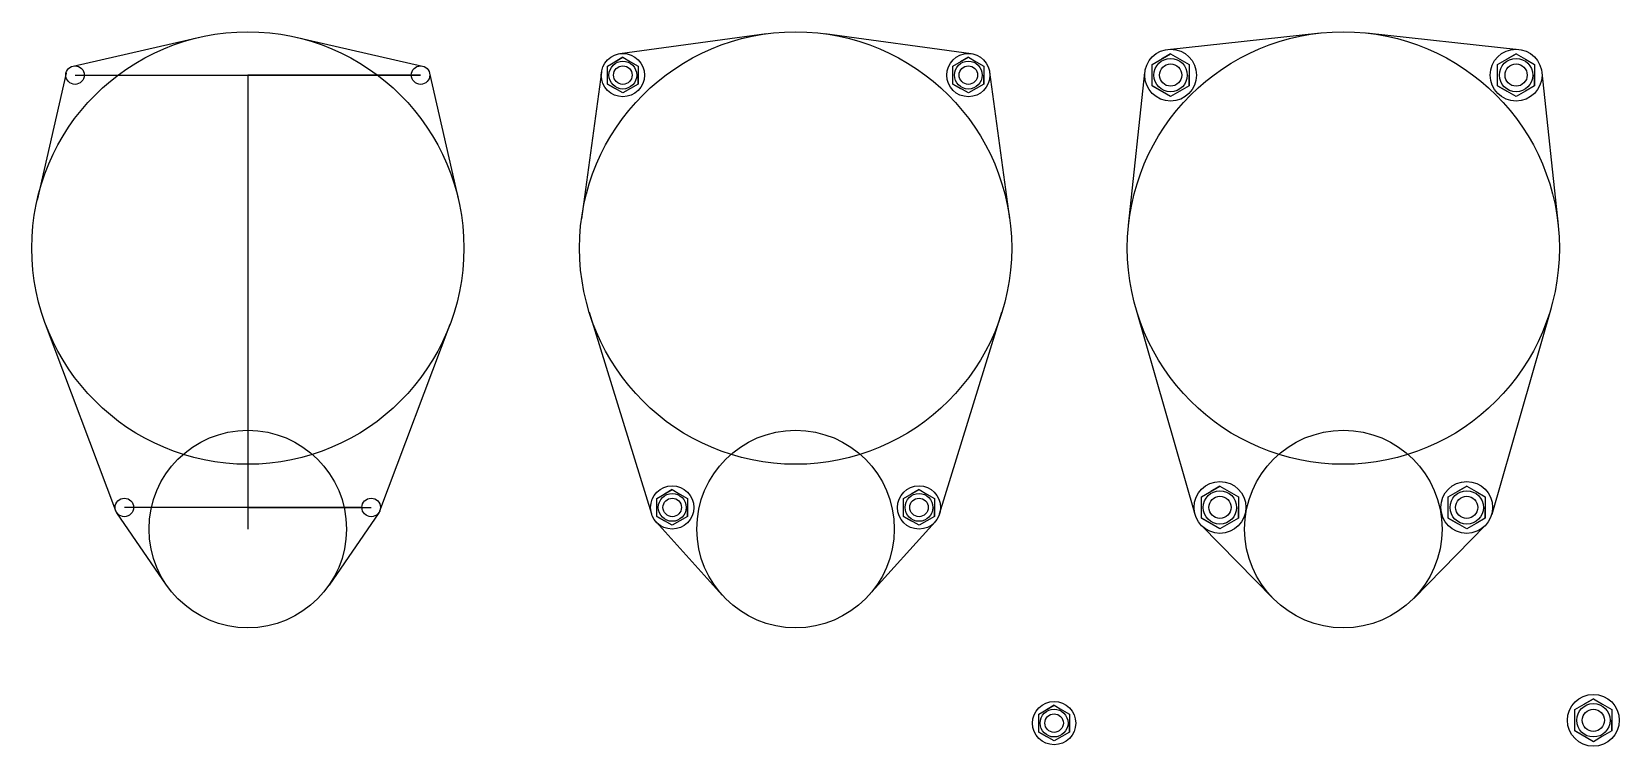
# Model space of a CAD drawing. Header units: millimetres. Extents: x 497 to 755, y 5023 to 5139.
import ezdxf

# ---------------------------------------------------------------- set-up
doc = ezdxf.new("R2010")
doc.units = ezdxf.units.MM

msp = doc.modelspace()

# ---------------------------------------------------------------- linework, layer by layer
for p, q in [((616.38, 5138.73), (592.63, 5135.49)), ((649.57, 5135.49), (625.82, 5138.73)), ((681.43, 5136.2), (706.16, 5138.85)), ((713.61, 5138.85), (738.33, 5136.2)), ((503.98, 5133.49), (524.53, 5138.17)), ((540.09, 5138.17), (560.65, 5133.49)), ((590.6, 5133.47), (593.1, 5134.91)), ((590.6, 5133.47), (593.1, 5134.91)), ((590.6, 5132.03), (590.6, 5133.47)), ((590.6, 5132.03), (590.6, 5133.47)), ((593.1, 5134.91), (591.85, 5134.19)), ((593.1, 5134.91), (591.85, 5134.19)), ((593.1, 5134.91), (594.35, 5134.19)), ((593.1, 5134.91), (594.35, 5134.19)), ((594.35, 5134.19), (595.6, 5133.47)), ((594.35, 5134.19), (595.6, 5133.47)), ((595.6, 5133.47), (595.6, 5130.58)), ((595.6, 5133.47), (595.6, 5130.58)), ((646.6, 5133.47), (649.1, 5134.91)), ((646.6, 5132.03), (646.6, 5133.47)), ((649.1, 5134.91), (647.85, 5134.19)), ((649.1, 5134.91), (650.35, 5134.19)), ((650.35, 5134.19), (651.6, 5133.47)), ((651.6, 5133.47), (651.6, 5130.58)), ((678.88, 5133.76), (681.88, 5135.49)), ((678.88, 5132.03), (678.88, 5133.76)), ((681.88, 5135.49), (680.38, 5134.62)), ((681.88, 5135.49), (683.38, 5134.62)), ((683.38, 5134.62), (684.88, 5133.76)), ((684.88, 5133.76), (684.88, 5130.29)), ((734.88, 5133.76), (737.88, 5135.49)), ((734.88, 5132.03), (734.88, 5133.76)), ((737.88, 5135.49), (736.38, 5134.62)), ((737.88, 5135.49), (739.38, 5134.62)), ((739.38, 5134.62), (740.88, 5133.76)), ((740.88, 5133.76), (740.88, 5130.29)), ((502.85, 5132.36), (498.17, 5111.8)), ((504.31, 5132.03), (560.31, 5132.03)), ((560.31, 5132.03), (532.31, 5132.03)), ((532.31, 5132.03), (532.31, 5104.03)), ((561.78, 5132.36), (566.46, 5111.8)), ((589.63, 5132.5), (586.4, 5108.75)), ((590.6, 5130.58), (590.6, 5132.03)), ((590.6, 5130.58), (590.6, 5132.03)), ((595.6, 5130.58), (595.6, 5132.03)), ((595.6, 5130.58), (595.6, 5132.03)), ((646.6, 5130.58), (646.6, 5132.03)), ((651.6, 5130.58), (651.6, 5132.03)), ((655.8, 5108.75), (652.57, 5132.5)), ((675.06, 5107.75), (677.71, 5132.47)), ((678.88, 5130.29), (678.88, 5132.03)), ((684.88, 5130.29), (684.88, 5132.03)), ((734.88, 5130.29), (734.88, 5132.03)), ((740.88, 5130.29), (740.88, 5132.03)), ((742.06, 5132.47), (744.7, 5107.75)), ((593.1, 5129.14), (590.6, 5130.58)), ((590.6, 5130.58), (591.85, 5129.86)), ((593.1, 5129.14), (590.6, 5130.58)), ((590.6, 5130.58), (591.85, 5129.86)), ((594.35, 5129.86), (593.1, 5129.14)), ((594.35, 5129.86), (593.1, 5129.14)), ((595.6, 5130.58), (594.35, 5129.86)), ((595.6, 5130.58), (594.35, 5129.86)), ((649.1, 5129.14), (646.6, 5130.58)), ((646.6, 5130.58), (647.85, 5129.86)), ((650.35, 5129.86), (649.1, 5129.14)), ((651.6, 5130.58), (650.35, 5129.86)), ((681.88, 5128.56), (678.88, 5130.29)), ((678.88, 5130.29), (680.38, 5129.43)), ((683.38, 5129.43), (681.88, 5128.56)), ((684.88, 5130.29), (683.38, 5129.43)), ((737.88, 5128.56), (734.88, 5130.29)), ((734.88, 5130.29), (736.38, 5129.43)), ((739.38, 5129.43), (737.88, 5128.56)), ((740.88, 5130.29), (739.38, 5129.43)), ((532.31, 5104.03), (532.31, 5062.03)), ((532.31, 5104.03), (532.31, 5058.53)), ((587.64, 5093.67), (597.75, 5060.99)), ((644.44, 5060.99), (654.55, 5093.67)), ((685.84, 5060.87), (676.22, 5094.36)), ((743.54, 5094.36), (733.92, 5060.87)), ((510.91, 5061.5), (499.54, 5091.68)), ((553.72, 5061.5), (565.09, 5091.68)), ((598.6, 5063.47), (601.1, 5064.91)), ((598.6, 5063.47), (601.1, 5064.91)), ((601.1, 5064.91), (599.85, 5064.19)), ((601.1, 5064.91), (599.85, 5064.19)), ((601.1, 5064.91), (602.35, 5064.19)), ((601.1, 5064.91), (602.35, 5064.19)), ((602.35, 5064.19), (603.6, 5063.47)), ((602.35, 5064.19), (603.6, 5063.47)), ((638.6, 5063.47), (641.1, 5064.91)), ((638.6, 5063.47), (641.1, 5064.91)), ((641.1, 5064.91), (639.85, 5064.19)), ((641.1, 5064.91), (639.85, 5064.19)), ((641.1, 5064.91), (642.35, 5064.19)), ((641.1, 5064.91), (642.35, 5064.19)), ((642.35, 5064.19), (643.6, 5063.47)), ((642.35, 5064.19), (643.6, 5063.47)), ((686.88, 5063.76), (689.88, 5065.49)), ((686.88, 5062.03), (686.88, 5063.76)), ((689.88, 5065.49), (688.38, 5064.62)), ((689.88, 5065.49), (691.38, 5064.62)), ((691.38, 5064.62), (692.88, 5063.76)), ((692.88, 5063.76), (692.88, 5060.29)), ((726.88, 5063.76), (729.88, 5065.49)), ((726.88, 5062.03), (726.88, 5063.76)), ((729.88, 5065.49), (728.38, 5064.62)), ((729.88, 5065.49), (731.38, 5064.62)), ((731.38, 5064.62), (732.88, 5063.76)), ((732.88, 5063.76), (732.88, 5060.29)), ((519.13, 5049.46), (511.08, 5061.18)), ((550.81, 5062.03), (512.31, 5062.03)), ((532.31, 5062.03), (552.31, 5062.03)), ((553.55, 5061.18), (545.5, 5049.46)), ((598.6, 5062.03), (598.6, 5063.47)), ((598.6, 5062.03), (598.6, 5063.47)), ((598.6, 5060.58), (598.6, 5062.03)), ((598.6, 5060.58), (598.6, 5062.03)), ((603.6, 5063.47), (603.6, 5060.58)), ((603.6, 5063.47), (603.6, 5060.58)), ((603.6, 5060.58), (603.6, 5062.03)), ((603.6, 5060.58), (603.6, 5062.03)), ((638.6, 5062.03), (638.6, 5063.47)), ((638.6, 5062.03), (638.6, 5063.47)), ((638.6, 5060.58), (638.6, 5062.03)), ((638.6, 5060.58), (638.6, 5062.03)), ((643.6, 5063.47), (643.6, 5060.58)), ((643.6, 5063.47), (643.6, 5060.58)), ((643.6, 5060.58), (643.6, 5062.03)), ((643.6, 5060.58), (643.6, 5062.03)), ((686.88, 5060.29), (686.88, 5062.03)), ((692.88, 5060.29), (692.88, 5062.03)), ((726.88, 5060.29), (726.88, 5062.03)), ((732.88, 5060.29), (732.88, 5062.03)), ((598.5, 5059.68), (609.22, 5047.8)), ((601.1, 5059.14), (598.6, 5060.58)), ((598.6, 5060.58), (599.85, 5059.86)), ((601.1, 5059.14), (598.6, 5060.58)), ((598.6, 5060.58), (599.85, 5059.86)), ((602.35, 5059.86), (601.1, 5059.14)), ((602.35, 5059.86), (601.1, 5059.14)), ((603.6, 5060.58), (602.35, 5059.86)), ((603.6, 5060.58), (602.35, 5059.86)), ((632.97, 5047.8), (643.7, 5059.68)), ((641.1, 5059.14), (638.6, 5060.58)), ((638.6, 5060.58), (639.85, 5059.86)), ((641.1, 5059.14), (638.6, 5060.58)), ((638.6, 5060.58), (639.85, 5059.86)), ((642.35, 5059.86), (641.1, 5059.14)), ((642.35, 5059.86), (641.1, 5059.14)), ((643.6, 5060.58), (642.35, 5059.86)), ((643.6, 5060.58), (642.35, 5059.86)), ((689.88, 5058.56), (686.88, 5060.29)), ((686.88, 5060.29), (688.38, 5059.43)), ((698.48, 5047.3), (686.89, 5059.08)), ((691.38, 5059.43), (689.88, 5058.56)), ((692.88, 5060.29), (691.38, 5059.43)), ((732.87, 5059.08), (721.29, 5047.3)), ((729.88, 5058.56), (726.88, 5060.29)), ((726.88, 5060.29), (728.38, 5059.43)), ((731.38, 5059.43), (729.88, 5058.56)), ((732.88, 5060.29), (731.38, 5059.43)), ((747.4, 5029.3), (750.4, 5031.03)), ((750.4, 5031.03), (748.9, 5030.16)), ((750.4, 5031.03), (751.9, 5030.16)), ((660.5, 5028.55), (663, 5029.99)), ((660.5, 5027.11), (660.5, 5028.55)), ((663, 5029.99), (661.75, 5029.27)), ((663, 5029.99), (664.25, 5029.27)), ((664.25, 5029.27), (665.5, 5028.55)), ((665.5, 5028.55), (665.5, 5025.66)), ((747.4, 5027.56), (747.4, 5029.3)), ((751.9, 5030.16), (753.4, 5029.3)), ((753.4, 5029.3), (753.4, 5025.83)), ((660.5, 5025.66), (660.5, 5027.11)), ((663, 5024.22), (660.5, 5025.66)), ((660.5, 5025.66), (661.75, 5024.94)), ((665.5, 5025.66), (664.25, 5024.94)), ((665.5, 5025.66), (665.5, 5027.11)), ((747.4, 5025.83), (747.4, 5027.56)), ((750.4, 5024.1), (747.4, 5025.83)), ((747.4, 5025.83), (748.9, 5024.97)), ((753.4, 5025.83), (751.9, 5024.97)), ((753.4, 5025.83), (753.4, 5027.56)), ((664.25, 5024.94), (663, 5024.22)), ((751.9, 5024.97), (750.4, 5024.1))]:
    msp.add_line(p, q)
for centre, radius in [((532.31, 5104.03), 35.02), ((621.1, 5104.03), 35.02), ((709.88, 5104.03), 35.02), ((681.88, 5132.03), 4.2), ((737.88, 5132.03), 4.2), ((504.31, 5132.03), 1.5), ((560.31, 5132.03), 1.5), ((593.1, 5132.03), 3.5), ((593.1, 5132.03), 2.25), ((593.1, 5132.03), 2.25), ((593.1, 5132.03), 1.5), ((593.1, 5132.03), 1.5), ((593.1, 5132.03), 1.5), ((649.1, 5132.03), 3.5), ((649.1, 5132.03), 2.25), ((649.1, 5132.03), 1.5), ((649.1, 5132.03), 1.5), ((681.88, 5132.03), 2.7), ((681.88, 5132.03), 1.8), ((737.88, 5132.03), 2.7), ((737.88, 5132.03), 1.8), ((532.31, 5058.53), 16), ((621.1, 5058.53), 16), ((709.88, 5058.53), 16), ((601.1, 5062.03), 3.5), ((601.1, 5062.03), 2.25), ((601.1, 5062.03), 2.25), ((641.1, 5062.03), 3.5), ((641.1, 5062.03), 2.25), ((641.1, 5062.03), 2.25), ((689.88, 5062.03), 4.2), ((689.88, 5062.03), 2.7), ((689.88, 5062.03), 1.8), ((729.88, 5062.03), 4.2), ((729.88, 5062.03), 2.7), ((729.88, 5062.03), 1.8), ((512.31, 5062.03), 1.5), ((552.31, 5062.03), 1.5), ((601.1, 5062.03), 1.5), ((601.1, 5062.03), 1.5), ((601.1, 5062.03), 1.5), ((641.1, 5062.03), 1.5), ((641.1, 5062.03), 1.5), ((641.1, 5062.03), 1.5), ((663, 5027.11), 3.5), ((750.4, 5027.56), 4.2), ((663, 5027.11), 2.25), ((663, 5027.11), 1.5), ((750.4, 5027.56), 2.7), ((750.4, 5027.56), 1.8)]:
    msp.add_circle(centre, radius)

doc.saveas('drawing.dxf')
